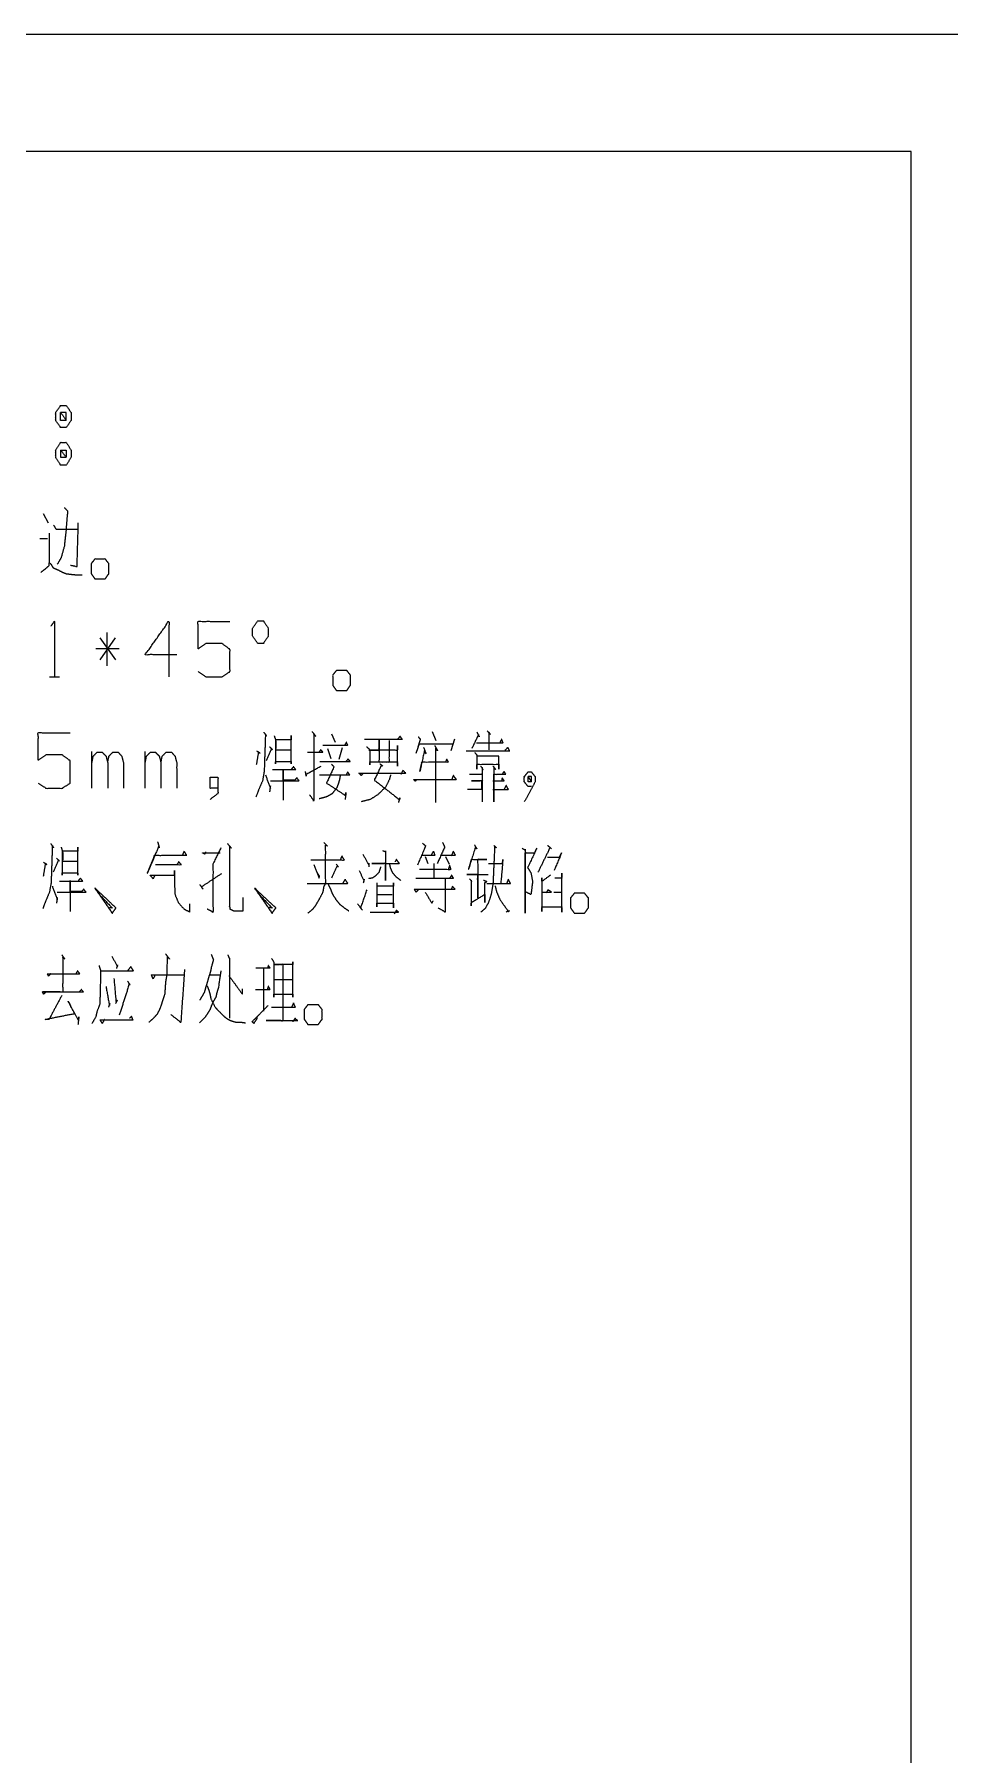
# Model space of a CAD drawing. Header units: millimetres. Extents: x 2210 to 79821, y -19430 to 2344.
# Drawn here: x 11388.4 to 11427.5, y 1716.3 to 1789.8 of the extents above; entities that cross this region are included whole.
import ezdxf

# ---------------------------------------------------------------- set-up
doc = ezdxf.new("R2010")
doc.units = ezdxf.units.MM
doc.layers.add('101', color=7, linetype='Continuous', true_color=0xffffff)

msp = doc.modelspace()

# ---------------------------------------------------------------- linework, layer by layer
at = {"layer": '101', "color": 133, "linetype": 'Continuous', "lineweight": 18}
for p, q in [((11430.899, 1789.822), (11010.899, 1789.822)), ((11425.899, 1784.822), (11035.899, 1784.822)), ((11425.899, 1497.822), (11425.899, 1784.822))]:
    msp.add_line(p, q, dxfattribs=at)
at = {"layer": '101', "color": 72, "linetype": 'Continuous', "lineweight": 18}
for p, q in [((11388.814, 1769.347), (11389.026, 1768.947)), ((11388.672, 1768.272), (11388.99, 1768.272)), ((11391.885, 1764.034), (11391.231, 1763.084)), ((11391.231, 1764.034), (11391.903, 1763.084)), ((11391.55, 1762.834), (11391.55, 1764.259)), ((11392.062, 1763.559), (11391.055, 1763.559)), ((11389.079, 1762.359), (11389.503, 1762.359)), ((11401.133, 1759.922), (11401.292, 1759.572)), ((11405.438, 1760.022), (11405.597, 1759.647)), ((11406.393, 1759.697), (11406.234, 1759.197)), ((11390.896, 1757.597), (11390.896, 1759.172)), ((11393.172, 1757.597), (11393.172, 1759.172)), ((11400.956, 1759.297), (11401.097, 1758.872)), ((11401.592, 1759.322), (11401.451, 1758.822)), ((11405.138, 1754.684), (11405.244, 1754.384)), ((11405.509, 1754.384), (11405.509, 1753.759)), ((11406.004, 1754.684), (11406.163, 1754.359)), ((11410.627, 1753.159), (11410.963, 1753.159)), ((11395.943, 1749.622), (11396.368, 1749.622)), ((11398.22, 1749.897), (11398.22, 1748.072)), ((11398.662, 1749.422), (11399.439, 1749.422))]:
    msp.add_line(p, q, dxfattribs=at)
for points, knots in [([(11389.794, 1773.959), (11389.556, 1773.959), (11389.344, 1773.659), (11389.344, 1773.322), (11389.556, 1773.022), (11389.794, 1773.022), (11390.007, 1773.322), (11390.007, 1773.659), (11389.794, 1773.959)], [0, 0, 0.091012, 0.231137, 0.359866, 0.499991, 0.591003, 0.731137, 0.859866, 1, 1]), ([(11389.556, 1773.322), (11389.794, 1773.322), (11389.556, 1773.659), (11389.556, 1773.322)], [0, 0, 0.24116, 0.6589, 1, 1]), ([(11389.794, 1773.322), (11389.794, 1773.659), (11389.556, 1773.659)], [0, 0, 0.585821, 1, 1]), ([(11390.007, 1772.047), (11389.794, 1772.384), (11389.556, 1772.384), (11389.344, 1772.047), (11389.344, 1771.747), (11389.556, 1771.409), (11389.794, 1771.409), (11390.007, 1771.747), (11390.007, 1772.047)], [0, 0, 0.149205, 0.238519, 0.387715, 0.5, 0.649197, 0.738511, 0.887715, 1, 1]), ([(11389.556, 1772.047), (11389.556, 1771.747), (11389.794, 1771.747)], [0, 0, 0.556971, 1, 1]), ([(11389.794, 1772.047), (11389.556, 1772.047), (11389.794, 1771.747), (11389.794, 1772.047)], [0, 0, 0.258827, 0.674606, 1, 1]), ([(11389.715, 1769.597), (11389.856, 1769.447), (11389.821, 1769.097), (11389.786, 1768.622), (11389.715, 1767.947), (11389.574, 1767.447), (11389.414, 1767.172)], [0, 0, 0.080841, 0.218781, 0.405548, 0.671676, 0.875424, 1, 1]), ([(11389.061, 1768.497), (11389.061, 1767.247), (11389.043, 1767.097), (11388.902, 1766.972), (11388.707, 1766.822)], [0, 0, 0.681065, 0.76336, 0.866201, 1, 1]), ([(11389.255, 1768.847), (11389.361, 1768.672), (11390.28, 1768.672)], [0, 0, 0.182091, 1, 1]), ([(11390.298, 1768.947), (11390.245, 1767.072), (11389.98, 1767.122)], [0, 0, 0.874253, 1, 1]), ([(11389.114, 1767.222), (11389.238, 1767.022), (11389.414, 1766.947), (11389.609, 1766.847), (11389.786, 1766.772), (11389.98, 1766.747), (11390.227, 1766.722), (11390.475, 1766.722)], [0, 0, 0.153719, 0.279201, 0.422103, 0.547591, 0.675714, 0.838282, 1, 1]), ([(11390.86, 1766.772), (11390.86, 1767.197), (11391.019, 1767.397), (11391.461, 1767.397), (11391.62, 1767.197), (11391.62, 1766.772), (11391.461, 1766.547), (11391.019, 1766.547), (11390.86, 1766.772)], [0, 0, 0.152006, 0.243408, 0.401455, 0.492847, 0.644854, 0.743399, 0.901446, 1, 1]), ([(11389.149, 1764.534), (11389.291, 1764.734), (11389.291, 1762.359)], [0, 0, 0.093484, 1, 1]), ([(11394.515, 1763.309), (11393.172, 1763.309), (11394.18, 1764.734), (11394.18, 1762.359)], [0, 0, 0.24587, 0.565296, 1, 1]), ([(11395.431, 1762.584), (11395.767, 1762.359), (11396.456, 1762.359), (11396.792, 1762.584), (11396.792, 1763.534), (11396.456, 1763.784), (11395.767, 1763.784), (11395.431, 1763.559), (11395.431, 1764.734), (11396.792, 1764.734)], [0, 0, 0.062226, 0.168341, 0.230572, 0.376816, 0.441268, 0.547382, 0.609608, 0.790488, 1, 1]), ([(11397.99, 1763.784), (11398.22, 1763.784), (11398.432, 1764.109), (11398.432, 1764.434), (11398.22, 1764.759), (11397.99, 1764.759), (11397.76, 1764.434), (11397.76, 1764.109), (11397.99, 1763.784)], [0, 0, 0.085679, 0.230395, 0.351584, 0.4963, 0.581979, 0.730395, 0.851584, 1, 1]), ([(11401.182, 1762.009), (11401.182, 1762.434), (11401.341, 1762.634), (11401.783, 1762.634), (11401.942, 1762.434), (11401.942, 1762.009), (11401.783, 1761.784), (11401.341, 1761.784), (11401.182, 1762.009)], [0, 0, 0.152008, 0.243411, 0.401445, 0.492848, 0.644856, 0.743411, 0.901445, 1, 1]), ([(11388.601, 1757.822), (11388.937, 1757.597), (11389.627, 1757.597), (11389.962, 1757.822), (11389.962, 1758.772), (11389.627, 1759.022), (11388.937, 1759.022), (11388.601, 1758.797), (11388.601, 1759.972), (11389.962, 1759.972)], [0, 0, 0.062226, 0.168347, 0.230573, 0.376816, 0.441263, 0.547383, 0.609609, 0.790489, 1, 1]), ([(11398.238, 1759.997), (11398.361, 1759.822), (11398.308, 1759.897), (11398.255, 1758.322), (11398.185, 1757.922), (11398.025, 1757.547), (11397.902, 1757.222)], [0, 0, 0.070423, 0.100605, 0.618417, 0.751887, 0.885736, 1, 1]), ([(11398.679, 1759.847), (11398.732, 1759.697), (11398.732, 1758.647), (11398.732, 1758.747), (11399.404, 1758.747), (11399.404, 1758.647), (11399.404, 1759.847), (11399.404, 1759.672), (11398.75, 1759.672), (11398.75, 1759.247), (11399.386, 1759.247)], [0, 0, 0.030769, 0.233822, 0.253158, 0.383042, 0.402378, 0.63444, 0.668282, 0.794752, 0.876943, 1, 1]), ([(11400.302, 1760.022), (11400.461, 1759.822), (11400.373, 1759.897), (11400.373, 1757.072), (11400.196, 1757.322)], [0, 0, 0.072957, 0.106051, 0.912589, 1, 1]), ([(11400.761, 1759.447), (11401.822, 1759.447), (11401.769, 1759.572), (11401.698, 1759.447)], [0, 0, 0.791493, 0.892823, 1, 1]), ([(11402.543, 1759.697), (11404.151, 1759.697), (11404.063, 1759.822), (11403.957, 1759.697)], [0, 0, 0.835348, 0.914863, 1, 1]), ([(11402.631, 1759.372), (11402.773, 1759.247), (11402.773, 1758.597), (11402.773, 1758.722), (11403.957, 1758.722), (11403.957, 1758.547), (11403.957, 1759.422), (11403.957, 1759.222), (11402.72, 1759.222), (11403.162, 1759.222), (11403.162, 1759.672), (11403.162, 1758.722), (11403.604, 1758.722), (11403.604, 1759.647)], [0, 0, 0.024061, 0.106925, 0.12286, 0.273838, 0.296147, 0.407697, 0.433192, 0.590926, 0.647257, 0.704626, 0.825738, 0.882074, 1, 1]), ([(11404.837, 1759.797), (11404.926, 1759.697), (11404.749, 1759.097), (11404.89, 1759.497), (11406.304, 1759.497)], [0, 0, 0.051379, 0.292209, 0.455561, 1, 1]), ([(11407.343, 1759.997), (11407.449, 1759.797), (11407.414, 1759.897), (11407.131, 1759.297)], [0, 0, 0.227347, 0.333867, 1, 1]), ([(11407.326, 1759.547), (11408.457, 1759.547), (11408.404, 1759.697), (11408.333, 1759.572)], [0, 0, 0.788896, 0.899837, 1, 1]), ([(11407.785, 1760.047), (11407.927, 1759.897), (11407.856, 1759.997), (11407.856, 1759.247)], [0, 0, 0.191112, 0.304654, 1, 1]), ([(11390.896, 1758.697), (11390.949, 1758.972), (11391.125, 1759.147), (11391.32, 1759.147), (11391.497, 1758.972), (11391.567, 1758.697), (11391.567, 1757.597)], [0, 0, 0.11888, 0.224456, 0.306984, 0.412572, 0.533096, 1, 1]), ([(11391.567, 1758.697), (11391.62, 1758.972), (11391.797, 1759.147), (11392.009, 1759.147), (11392.168, 1758.972), (11392.239, 1758.697), (11392.239, 1757.597)], [0, 0, 0.118603, 0.223949, 0.313763, 0.413923, 0.534169, 1, 1]), ([(11393.172, 1758.697), (11393.225, 1758.972), (11393.402, 1759.147), (11393.596, 1759.147), (11393.773, 1758.972), (11393.844, 1758.697), (11393.844, 1757.597)], [0, 0, 0.118881, 0.224459, 0.306987, 0.412565, 0.53309, 1, 1]), ([(11393.844, 1758.697), (11393.897, 1758.972), (11394.073, 1759.147), (11394.286, 1759.147), (11394.445, 1758.972), (11394.515, 1758.697), (11394.515, 1757.597)], [0, 0, 0.118605, 0.223938, 0.313768, 0.413928, 0.534173, 1, 1]), ([(11397.937, 1759.197), (11398.078, 1759.097), (11398.008, 1759.147), (11397.919, 1758.597)], [0, 0, 0.212003, 0.318011, 1, 1]), ([(11398.485, 1759.372), (11398.609, 1759.247), (11398.573, 1759.297), (11398.344, 1758.772)], [0, 0, 0.2171, 0.292679, 1, 1]), ([(11400.107, 1759.147), (11400.761, 1759.147), (11400.673, 1759.247), (11400.602, 1759.147)], [0, 0, 0.718752, 0.86542, 1, 1]), ([(11400.638, 1758.747), (11401.928, 1758.747), (11401.84, 1758.847), (11401.751, 1758.747)], [0, 0, 0.828585, 0.914293, 1, 1]), ([(11405.067, 1759.347), (11405.173, 1759.072), (11405.102, 1759.197), (11404.908, 1758.322), (11404.996, 1758.722), (11406.127, 1758.722), (11406.057, 1758.847), (11406.004, 1758.722)], [0, 0, 0.093422, 0.138939, 0.423045, 0.552886, 0.911444, 0.956961, 1, 1]), ([(11405.544, 1759.422), (11405.668, 1759.197), (11405.58, 1759.297), (11405.58, 1756.997)], [0, 0, 0.095448, 0.145059, 1, 1]), ([(11406.884, 1759.197), (11408.74, 1759.197), (11408.669, 1759.347), (11408.545, 1759.222)], [0, 0, 0.844507, 0.919967, 1, 1]), ([(11407.255, 1759.122), (11407.343, 1759.022), (11407.343, 1758.422), (11407.343, 1758.622), (11408.28, 1758.622), (11408.28, 1758.422), (11408.28, 1758.972), (11407.326, 1758.972)], [0, 0, 0.037337, 0.205181, 0.261128, 0.523193, 0.57914, 0.732996, 1, 1]), ([(11396.279, 1757.597), (11395.943, 1757.597), (11395.943, 1758.072), (11396.279, 1758.072), (11396.279, 1757.372), (11395.943, 1757.122)], [0, 0, 0.148245, 0.357928, 0.506173, 0.815183, 1, 1]), ([(11398.308, 1758.172), (11398.52, 1757.597), (11398.52, 1757.697), (11398.485, 1757.447)], [0, 0, 0.63485, 0.738443, 1, 1]), ([(11398.52, 1757.922), (11399.74, 1757.922), (11399.652, 1758.047), (11399.563, 1757.947), (11399.068, 1757.947), (11399.068, 1758.422), (11399.068, 1757.097)], [0, 0, 0.320858, 0.361134, 0.396246, 0.526445, 0.651413, 1, 1]), ([(11398.609, 1758.397), (11399.599, 1758.397), (11399.51, 1758.522), (11399.422, 1758.422)], [0, 0, 0.775512, 0.89544, 1, 1]), ([(11400.001, 1758.322), (11400.054, 1758.122), (11400.037, 1758.197), (11400.691, 1758.547)], [0, 0, 0.201726, 0.276838, 1, 1]), ([(11401.504, 1758.147), (11401.468, 1757.947), (11401.415, 1757.772), (11401.345, 1757.597), (11401.168, 1757.372), (11400.956, 1757.247), (11400.797, 1757.197), (11400.602, 1757.147)], [0, 0, 0.137744, 0.261756, 0.389755, 0.583808, 0.750766, 0.863852, 1, 1]), ([(11400.62, 1758.172), (11401.91, 1758.172), (11401.822, 1758.297), (11401.769, 1758.197)], [0, 0, 0.828934, 0.927287, 1, 1]), ([(11401.133, 1758.622), (11401.239, 1758.522), (11400.921, 1757.822), (11401.716, 1757.297), (11401.751, 1757.422), (11401.716, 1757.122)], [0, 0, 0.063394, 0.397741, 0.812148, 0.868641, 1, 1]), ([(11402.49, 1758.247), (11402.402, 1758.147), (11402.313, 1758.247), (11404.293, 1758.247), (11404.187, 1758.372), (11404.098, 1758.197)], [0, 0, 0.051199, 0.102397, 0.861884, 0.924777, 1, 1]), ([(11403.657, 1758.172), (11403.604, 1757.972), (11403.444, 1757.647), (11403.109, 1757.322), (11402.79, 1757.122), (11402.402, 1757.022)], [0, 0, 0.114102, 0.313635, 0.571347, 0.778586, 1, 1]), ([(11403.197, 1758.647), (11403.321, 1758.547), (11403.268, 1758.597), (11402.967, 1757.947), (11404.028, 1757.122), (11404.063, 1757.197), (11403.992, 1756.997)], [0, 0, 0.061503, 0.089671, 0.366508, 0.885935, 0.917992, 1, 1]), ([(11404.766, 1757.972), (11404.713, 1757.897), (11404.643, 1757.972), (11406.463, 1757.972), (11406.34, 1758.147), (11406.269, 1757.972)], [0, 0, 0.03797, 0.080584, 0.833327, 0.921953, 1, 1]), ([(11407.025, 1758.197), (11407.591, 1758.197), (11407.538, 1758.197), (11407.573, 1758.197), (11407.573, 1757.922), (11407.114, 1757.922), (11407.538, 1757.922), (11407.538, 1757.547), (11406.937, 1757.547)], [0, 0, 0.20283, 0.22185, 0.234525, 0.333131, 0.497921, 0.650036, 0.78451, 1, 1]), ([(11407.503, 1758.547), (11407.609, 1758.397), (11407.573, 1758.472), (11407.573, 1757.022)], [0, 0, 0.107015, 0.155311, 1, 1]), ([(11408.033, 1758.547), (11408.156, 1758.397), (11408.068, 1758.472), (11408.068, 1757.022), (11408.068, 1758.197), (11408.581, 1758.197), (11408.51, 1758.322), (11408.422, 1758.197)], [0, 0, 0.051928, 0.082882, 0.470098, 0.783876, 0.920761, 0.959114, 1, 1]), ([(11408.033, 1757.922), (11408.51, 1757.922), (11408.422, 1758.047), (11408.404, 1757.922)], [0, 0, 0.630801, 0.833147, 1, 1]), ([(11409.673, 1757.672), (11409.532, 1757.672), (11409.372, 1757.872), (11409.372, 1758.097), (11409.532, 1758.297), (11409.673, 1758.297), (11409.832, 1758.097), (11409.832, 1757.872), (11409.372, 1757.022)], [0, 0, 0.057341, 0.160987, 0.252238, 0.355877, 0.413218, 0.516857, 0.608109, 1, 1]), ([(11409.532, 1757.872), (11409.673, 1757.872), (11409.532, 1758.097), (11409.532, 1757.872)], [0, 0, 0.223671, 0.644056, 1, 1]), ([(11409.673, 1757.872), (11409.673, 1758.097), (11409.532, 1758.097)], [0, 0, 0.614104, 1, 1]), ([(11408.033, 1757.547), (11408.687, 1757.547), (11408.598, 1757.722), (11408.51, 1757.572)], [0, 0, 0.638574, 0.829991, 1, 1]), ([(11389.132, 1755.234), (11389.255, 1755.059), (11389.202, 1755.134), (11389.149, 1753.559), (11389.079, 1753.159), (11388.92, 1752.784), (11388.796, 1752.459)], [0, 0, 0.070423, 0.100597, 0.618411, 0.751881, 0.885731, 1, 1]), ([(11389.574, 1755.084), (11389.627, 1754.934), (11389.627, 1753.884), (11389.627, 1753.984), (11390.298, 1753.984), (11390.298, 1753.884), (11390.298, 1755.084), (11390.298, 1754.909), (11389.644, 1754.909), (11389.644, 1754.484), (11390.28, 1754.484)], [0, 0, 0.03077, 0.233824, 0.25316, 0.383045, 0.402381, 0.634445, 0.668287, 0.794759, 0.87695, 1, 1]), ([(11393.702, 1755.309), (11393.773, 1755.059), (11393.755, 1755.134), (11393.26, 1753.959), (11393.579, 1754.734), (11394.94, 1754.734), (11394.833, 1754.909), (11394.745, 1754.709)], [0, 0, 0.061361, 0.079558, 0.380696, 0.578567, 0.900023, 0.948352, 1, 1]), ([(11396.686, 1755.234), (11396.863, 1755.034), (11396.774, 1755.084), (11396.774, 1752.559), (11396.792, 1752.434), (11396.951, 1752.359), (11397.357, 1752.359), (11397.357, 1752.934)], [0, 0, 0.063903, 0.088214, 0.692696, 0.722918, 0.765015, 0.862342, 1, 1]), ([(11400.797, 1755.284), (11400.956, 1755.134), (11400.868, 1755.159), (11400.868, 1753.534), (11400.797, 1753.384), (11400.761, 1753.159), (11400.62, 1752.884), (11400.461, 1752.609), (11400.337, 1752.434), (11400.125, 1752.259)], [0, 0, 0.063464, 0.090124, 0.561783, 0.60991, 0.676018, 0.765769, 0.857981, 0.920189, 1, 1]), ([(11405.014, 1755.259), (11405.155, 1755.134), (11404.802, 1754.309)], [0, 0, 0.173729, 1, 1]), ([(11405.88, 1755.284), (11405.968, 1755.084), (11405.65, 1754.384)], [0, 0, 0.22142, 1, 1]), ([(11407.237, 1755.184), (11407.343, 1755.009), (11407.273, 1755.059), (11406.99, 1754.134), (11407.114, 1754.559), (11407.768, 1754.559), (11407.379, 1754.559), (11407.379, 1752.909), (11407.379, 1753.909), (11406.919, 1753.909), (11407.821, 1753.909)], [0, 0, 0.030291, 0.04311, 0.186305, 0.251835, 0.348649, 0.406215, 0.650481, 0.79852, 0.866551, 1, 1]), ([(11408.068, 1755.159), (11408.174, 1755.059), (11408.103, 1755.084), (11408.033, 1753.534), (11407.962, 1753.084), (11407.838, 1752.709), (11407.697, 1752.459), (11407.52, 1752.309)], [0, 0, 0.046398, 0.070275, 0.564132, 0.709117, 0.834805, 0.926218, 1, 1]), ([(11410.362, 1755.159), (11410.539, 1755.009), (11410.468, 1755.059), (11409.956, 1754.009)], [0, 0, 0.155919, 0.214156, 1, 1]), ([(11388.831, 1754.434), (11388.973, 1754.334), (11388.902, 1754.384), (11388.814, 1753.834)], [0, 0, 0.212028, 0.31807, 1, 1]), ([(11389.379, 1754.609), (11389.503, 1754.484), (11389.467, 1754.534), (11389.238, 1754.009)], [0, 0, 0.2171, 0.292679, 1, 1]), ([(11393.614, 1754.334), (11394.71, 1754.334), (11394.604, 1754.459), (11394.515, 1754.309)], [0, 0, 0.764261, 0.878576, 1, 1]), ([(11395.749, 1754.884), (11395.714, 1754.784), (11395.625, 1754.834), (11396.368, 1754.834)], [0, 0, 0.111652, 0.218549, 1, 1]), ([(11396.403, 1755.059), (11396.067, 1754.359), (11396.067, 1752.309), (11395.82, 1752.434)], [0, 0, 0.250162, 0.91068, 1, 1]), ([(11400.249, 1754.534), (11401.681, 1754.534), (11401.575, 1754.709), (11401.504, 1754.534)], [0, 0, 0.784468, 0.896585, 1, 1]), ([(11402.472, 1754.784), (11402.72, 1754.334), (11402.737, 1754.384), (11402.72, 1754.234)], [0, 0, 0.715633, 0.789525, 1, 1]), ([(11403.321, 1754.934), (11403.462, 1754.884), (11403.444, 1754.909), (11403.444, 1753.659), (11403.444, 1754.384), (11402.861, 1754.384), (11404.028, 1754.384), (11403.904, 1754.559), (11403.851, 1754.459)], [0, 0, 0.035436, 0.04267, 0.337968, 0.509242, 0.647037, 0.922626, 0.973258, 1, 1]), ([(11403.604, 1754.384), (11403.639, 1754.209), (11403.727, 1754.009), (11403.869, 1753.834), (11404.098, 1753.659)], [0, 0, 0.195995, 0.436004, 0.682959, 1, 1]), ([(11405.014, 1754.734), (11405.562, 1754.734), (11405.491, 1754.909), (11405.385, 1754.734)], [0, 0, 0.582098, 0.782602, 1, 1]), ([(11405.809, 1754.734), (11406.428, 1754.734), (11406.34, 1754.909), (11406.251, 1754.709)], [0, 0, 0.598674, 0.788402, 1, 1]), ([(11407.838, 1754.384), (11408.439, 1754.384), (11408.457, 1754.559), (11408.369, 1753.559)], [0, 0, 0.337484, 0.436253, 1, 1]), ([(11409.284, 1755.034), (11409.408, 1754.959), (11409.408, 1752.259), (11409.408, 1754.834), (11409.814, 1754.834), (11409.903, 1755.034), (11409.514, 1754.209), (11409.655, 1753.984), (11409.726, 1753.609), (11409.655, 1753.059), (11409.39, 1753.184)], [0, 0, 0.017115, 0.336572, 0.641241, 0.689343, 0.715211, 0.82312, 0.854561, 0.89971, 0.96532, 1, 1]), ([(11410.362, 1754.659), (11410.875, 1754.659), (11410.963, 1754.834), (11410.645, 1754.084)], [0, 0, 0.336485, 0.465194, 1, 1]), ([(11389.414, 1753.159), (11390.634, 1753.159), (11390.546, 1753.284), (11390.457, 1753.184), (11389.962, 1753.184), (11389.962, 1753.659), (11389.962, 1752.334)], [0, 0, 0.320853, 0.361123, 0.396236, 0.526437, 0.651407, 1, 1]), ([(11389.503, 1753.634), (11390.493, 1753.634), (11390.404, 1753.759), (11390.316, 1753.659)], [0, 0, 0.775514, 0.895461, 1, 1]), ([(11393.579, 1753.884), (11393.508, 1753.734), (11393.384, 1753.884), (11394.427, 1753.884), (11394.427, 1754.084), (11394.427, 1753.409), (11394.445, 1753.059), (11394.586, 1752.709), (11394.833, 1752.434), (11395.081, 1752.309), (11395.081, 1752.659)], [0, 0, 0.041424, 0.089999, 0.350498, 0.400455, 0.569069, 0.656609, 0.750907, 0.843318, 0.912566, 1, 1]), ([(11395.502, 1753.484), (11395.643, 1753.284), (11395.572, 1753.384), (11396.438, 1753.959)], [0, 0, 0.174075, 0.261118, 1, 1]), ([(11400.09, 1753.534), (11401.822, 1753.534), (11401.716, 1753.709), (11401.61, 1753.534)], [0, 0, 0.808892, 0.904446, 1, 1]), ([(11400.373, 1754.334), (11400.602, 1753.759), (11400.62, 1753.834), (11400.514, 1754.009)], [0, 0, 0.687312, 0.772859, 1, 1]), ([(11401.327, 1754.359), (11401.433, 1754.234), (11401.362, 1754.259), (11401.133, 1753.759)], [0, 0, 0.207707, 0.30272, 1, 1]), ([(11402.313, 1754.084), (11402.525, 1753.634), (11402.525, 1753.709), (11402.49, 1753.559)], [0, 0, 0.684703, 0.787917, 1, 1]), ([(11403.232, 1754.234), (11403.162, 1754.009), (11403.02, 1753.859), (11402.879, 1753.759), (11402.72, 1753.734)], [0, 0, 0.303847, 0.569422, 0.792536, 1, 1]), ([(11404.731, 1753.759), (11406.34, 1753.759), (11406.269, 1753.884), (11406.181, 1753.759)], [0, 0, 0.844261, 0.919647, 1, 1]), ([(11404.89, 1754.134), (11406.234, 1754.134), (11406.181, 1754.309), (11406.127, 1754.134)], [0, 0, 0.786012, 0.893003, 1, 1]), ([(11405.986, 1753.709), (11405.986, 1752.309), (11405.686, 1752.484)], [0, 0, 0.80103, 1, 1]), ([(11407.025, 1753.734), (11407.131, 1753.609), (11407.096, 1753.659), (11407.096, 1752.584), (11407.096, 1752.709), (11407.679, 1753.059), (11407.679, 1752.709), (11407.679, 1753.559), (11407.768, 1753.609), (11407.626, 1753.659)], [0, 0, 0.046091, 0.063306, 0.365536, 0.400677, 0.591911, 0.690314, 0.929288, 0.957838, 1, 1]), ([(11407.768, 1753.534), (11408.775, 1753.534), (11408.687, 1753.709), (11408.616, 1753.534)], [0, 0, 0.723626, 0.86444, 1, 1]), ([(11410.486, 1753.884), (11410.115, 1753.609), (11410.115, 1753.759), (11410.115, 1752.334), (11410.115, 1752.534), (11410.981, 1752.534), (11410.981, 1752.309), (11410.981, 1753.959), (11410.981, 1753.759), (11410.68, 1753.759)], [0, 0, 0.084319, 0.111697, 0.371805, 0.40831, 0.566394, 0.607464, 0.908646, 0.945155, 1, 1]), ([(11389.202, 1753.409), (11389.414, 1752.834), (11389.414, 1752.934), (11389.379, 1752.684)], [0, 0, 0.63485, 0.738443, 1, 1]), ([(11391.161, 1753.109), (11391.762, 1752.484), (11391.62, 1752.484), (11391.019, 1753.334), (11391.762, 1752.259), (11391.921, 1752.484), (11391.019, 1753.334)], [0, 0, 0.178027, 0.207064, 0.420798, 0.689033, 0.74561, 1, 1]), ([(11397.99, 1753.109), (11398.591, 1752.484), (11398.45, 1752.484), (11397.849, 1753.334), (11398.591, 1752.259), (11398.75, 1752.484), (11397.849, 1753.334)], [0, 0, 0.178029, 0.207067, 0.420803, 0.68904, 0.745613, 1, 1]), ([(11400.991, 1753.484), (11401.08, 1753.309), (11401.168, 1753.084), (11401.327, 1752.834), (11401.468, 1752.659), (11401.681, 1752.484), (11401.875, 1752.359)], [0, 0, 0.133805, 0.298781, 0.501015, 0.654579, 0.842247, 1, 1]), ([(11402.243, 1752.659), (11402.455, 1752.384), (11402.384, 1752.484), (11402.649, 1753.259)], [0, 0, 0.269469, 0.364477, 1, 1]), ([(11403.073, 1753.559), (11403.073, 1752.534), (11403.073, 1752.684), (11403.78, 1752.684), (11403.78, 1752.484), (11403.78, 1753.559), (11403.78, 1753.409), (11403.073, 1753.409), (11403.073, 1753.059), (11403.727, 1753.059)], [0, 0, 0.204268, 0.234162, 0.375051, 0.414909, 0.629142, 0.659036, 0.799925, 0.869673, 1, 1]), ([(11404.837, 1753.259), (11404.749, 1753.159), (11404.678, 1753.284), (11406.41, 1753.284), (11406.304, 1753.409), (11406.234, 1753.259)], [0, 0, 0.057055, 0.11845, 0.85901, 0.929102, 1, 1]), ([(11405.138, 1753.159), (11405.42, 1752.684), (11405.473, 1752.784)], [0, 0, 0.830032, 1, 1]), ([(11408.121, 1753.434), (11408.192, 1753.159), (11408.333, 1752.834), (11408.687, 1752.334), (11408.74, 1752.359), (11408.598, 1752.309)], [0, 0, 0.194561, 0.437436, 0.857053, 0.897233, 1, 1]), ([(11410.15, 1753.159), (11410.539, 1753.159), (11410.38, 1753.259), (11410.309, 1753.134)], [0, 0, 0.539815, 0.80065, 1, 1]), ([(11411.348, 1752.484), (11411.348, 1752.909), (11411.508, 1753.109), (11411.949, 1753.109), (11412.109, 1752.909), (11412.109, 1752.484), (11411.949, 1752.259), (11411.508, 1752.259), (11411.348, 1752.484)], [0, 0, 0.152008, 0.243411, 0.401445, 0.492848, 0.644856, 0.743411, 0.901445, 1, 1]), ([(11402.79, 1752.309), (11403.992, 1752.309), (11403.904, 1752.384), (11403.816, 1752.234)], [0, 0, 0.805598, 0.8833, 1, 1]), ([(11389.609, 1750.472), (11389.733, 1750.297), (11389.644, 1750.372), (11389.644, 1748.897), (11388.778, 1748.897), (11390.528, 1748.897), (11390.44, 1748.997), (11390.334, 1748.872)], [0, 0, 0.045422, 0.069988, 0.382589, 0.566135, 0.936978, 0.965261, 1, 1]), ([(11391.196, 1750.022), (11391.267, 1749.797), (11391.231, 1748.372), (11391.108, 1748.047), (11391.055, 1747.822), (11390.896, 1747.547)], [0, 0, 0.092201, 0.64947, 0.785425, 0.875798, 1, 1]), ([(11391.267, 1749.797), (11392.663, 1749.797), (11392.557, 1749.972), (11392.416, 1749.797)], [0, 0, 0.764721, 0.876786, 1, 1]), ([(11391.744, 1750.422), (11391.991, 1749.972), (11391.991, 1750.047), (11391.938, 1749.897)], [0, 0, 0.686887, 0.787191, 1, 1]), ([(11394.038, 1750.522), (11394.215, 1750.297), (11394.109, 1750.397), (11394.091, 1749.622), (11394.038, 1749.297), (11394.02, 1749.022), (11394.003, 1748.797), (11393.914, 1748.522), (11393.808, 1748.197), (11393.685, 1747.947), (11393.526, 1747.772), (11393.331, 1747.597)], [0, 0, 0.08305, 0.125351, 0.350344, 0.445923, 0.525905, 0.591411, 0.675247, 0.774475, 0.855435, 0.924077, 1, 1]), ([(11395.996, 1750.497), (11396.085, 1750.272), (11395.996, 1749.947), (11395.961, 1749.772), (11395.89, 1749.547), (11395.82, 1749.297), (11395.749, 1749.072), (11395.696, 1748.872), (11395.608, 1748.722), (11395.502, 1748.547)], [0, 0, 0.116545, 0.278924, 0.364996, 0.478699, 0.603948, 0.717651, 0.817411, 0.901351, 1, 1]), ([(11396.703, 1750.472), (11396.774, 1750.297), (11396.774, 1747.772)], [0, 0, 0.069548, 1, 1]), ([(11397.902, 1749.922), (11398.503, 1749.922), (11398.432, 1750.022), (11398.397, 1749.897)], [0, 0, 0.704232, 0.847752, 1, 1]), ([(11398.573, 1750.322), (11398.662, 1750.172), (11398.662, 1748.672), (11398.662, 1748.797), (11399.475, 1748.797), (11399.475, 1748.672), (11399.475, 1750.172), (11399.475, 1750.072), (11398.662, 1750.072), (11399.051, 1750.072), (11399.051, 1747.672), (11398.344, 1747.672), (11399.687, 1747.672), (11399.599, 1747.722), (11399.581, 1747.772), (11399.475, 1747.622)], [0, 0, 0.016859, 0.1621, 0.174205, 0.252931, 0.265036, 0.410277, 0.419958, 0.498684, 0.536336, 0.768721, 0.83718, 0.967248, 0.97708, 0.982214, 1, 1]), ([(11389.132, 1749.672), (11389.043, 1749.572), (11388.99, 1749.672), (11390.369, 1749.672), (11390.28, 1749.797), (11390.21, 1749.672)], [0, 0, 0.06942, 0.128308, 0.845615, 0.925275, 1, 1]), ([(11391.832, 1749.472), (11391.921, 1748.497), (11391.974, 1748.547), (11391.903, 1748.397)], [0, 0, 0.803993, 0.863831, 1, 1]), ([(11392.416, 1749.347), (11392.522, 1749.197), (11392.486, 1749.222), (11392.062, 1747.897)], [0, 0, 0.113521, 0.140272, 1, 1]), ([(11393.579, 1749.597), (11393.508, 1749.447), (11393.437, 1749.622), (11394.833, 1749.622)], [0, 0, 0.09471, 0.202513, 1, 1]), ([(11394.851, 1749.847), (11394.692, 1747.597), (11394.268, 1747.922)], [0, 0, 0.808463, 1, 1]), ([(11396.403, 1749.797), (11396.297, 1749.072), (11396.226, 1748.847), (11396.191, 1748.672), (11396.085, 1748.497), (11395.996, 1748.297), (11395.943, 1748.147), (11395.82, 1747.947), (11395.714, 1747.797), (11395.484, 1747.572)], [0, 0, 0.296655, 0.39214, 0.46443, 0.547273, 0.635798, 0.70021, 0.79543, 0.869798, 1, 1]), ([(11396.739, 1749.597), (11397.322, 1748.797), (11397.322, 1749.022)], [0, 0, 0.814824, 1, 1]), ([(11388.902, 1748.872), (11388.831, 1748.797), (11388.778, 1748.897)], [0, 0, 0.476601, 1, 1]), ([(11389.609, 1748.747), (11389.061, 1747.722), (11388.902, 1747.722), (11390.157, 1747.972), (11389.874, 1748.497), (11390.316, 1747.672), (11390.334, 1747.822), (11390.298, 1747.497)], [0, 0, 0.25206, 0.286559, 0.564066, 0.693388, 0.89635, 0.929102, 1, 1]), ([(11391.497, 1749.122), (11391.638, 1748.322), (11391.656, 1748.397), (11391.603, 1748.247)], [0, 0, 0.774765, 0.848265, 1, 1]), ([(11395.82, 1749.147), (11395.89, 1748.972), (11395.943, 1748.772), (11395.979, 1748.597), (11396.155, 1748.247), (11396.244, 1748.147), (11396.491, 1747.897), (11396.633, 1747.772), (11396.809, 1747.672), (11397.057, 1747.597), (11397.287, 1747.597), (11397.463, 1747.572)], [0, 0, 0.07519, 0.157624, 0.228748, 0.384948, 0.438119, 0.578243, 0.653443, 0.734336, 0.837354, 0.928892, 1, 1]), ([(11397.884, 1748.997), (11398.503, 1748.997), (11398.432, 1749.147), (11398.397, 1749.022)], [0, 0, 0.676574, 0.857936, 1, 1]), ([(11391.426, 1747.722), (11391.337, 1747.547), (11391.249, 1747.697), (11392.645, 1747.697), (11392.592, 1747.847), (11392.504, 1747.772)], [0, 0, 0.096032, 0.181315, 0.86528, 0.943215, 1, 1]), ([(11397.972, 1747.797), (11397.813, 1747.547), (11397.743, 1747.622), (11398.432, 1748.322)], [0, 0, 0.214449, 0.289042, 1, 1]), ([(11398.573, 1748.247), (11399.581, 1748.247), (11399.51, 1748.422), (11399.439, 1748.272)], [0, 0, 0.739682, 0.87825, 1, 1]), ([(11399.966, 1747.722), (11399.966, 1748.147), (11400.125, 1748.347), (11400.567, 1748.347), (11400.726, 1748.147), (11400.726, 1747.722), (11400.567, 1747.497), (11400.125, 1747.497), (11399.966, 1747.722)], [0, 0, 0.152008, 0.243411, 0.401445, 0.492848, 0.644856, 0.743411, 0.901445, 1, 1])]:
    msp.add_open_spline(points, degree=1, knots=knots, dxfattribs=at)

doc.saveas('drawing.dxf')
